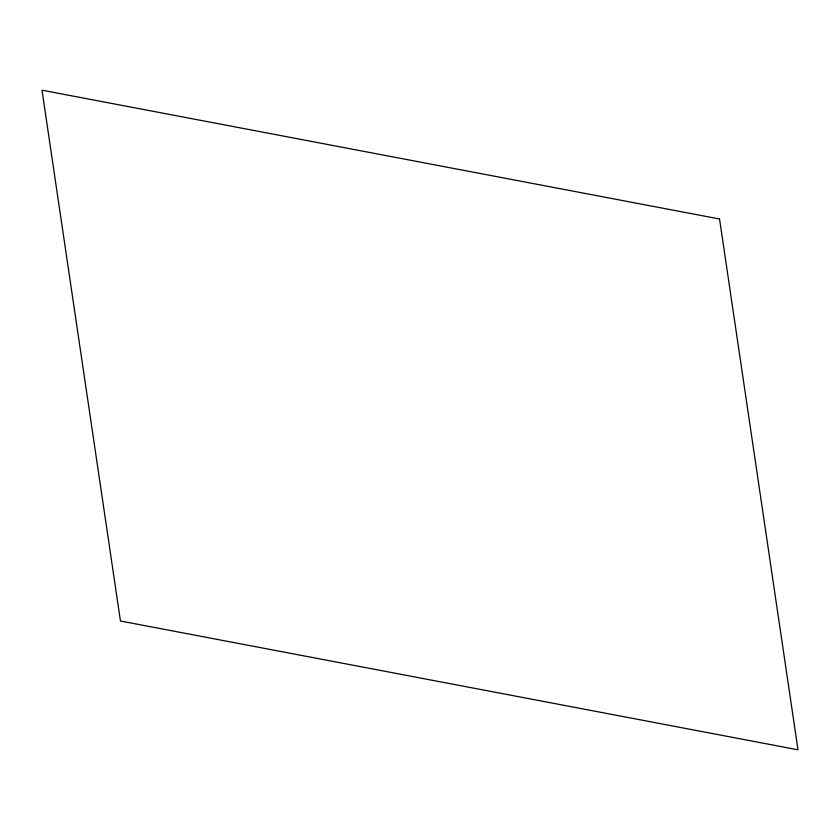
<?xml version="1.0" encoding="UTF-8"?>
<svg xmlns="http://www.w3.org/2000/svg" width="840" height="840" viewBox="0 0 840 840"><rect width="100%" height="100%" fill="white"/><g stroke="black" fill="none" stroke-linecap="round" stroke-linejoin="round"><path stroke-width="1.26" d="M719.544 218.988L42 90.195L120.456 621.012L798 749.805L719.544 218.988"/></g></svg>
